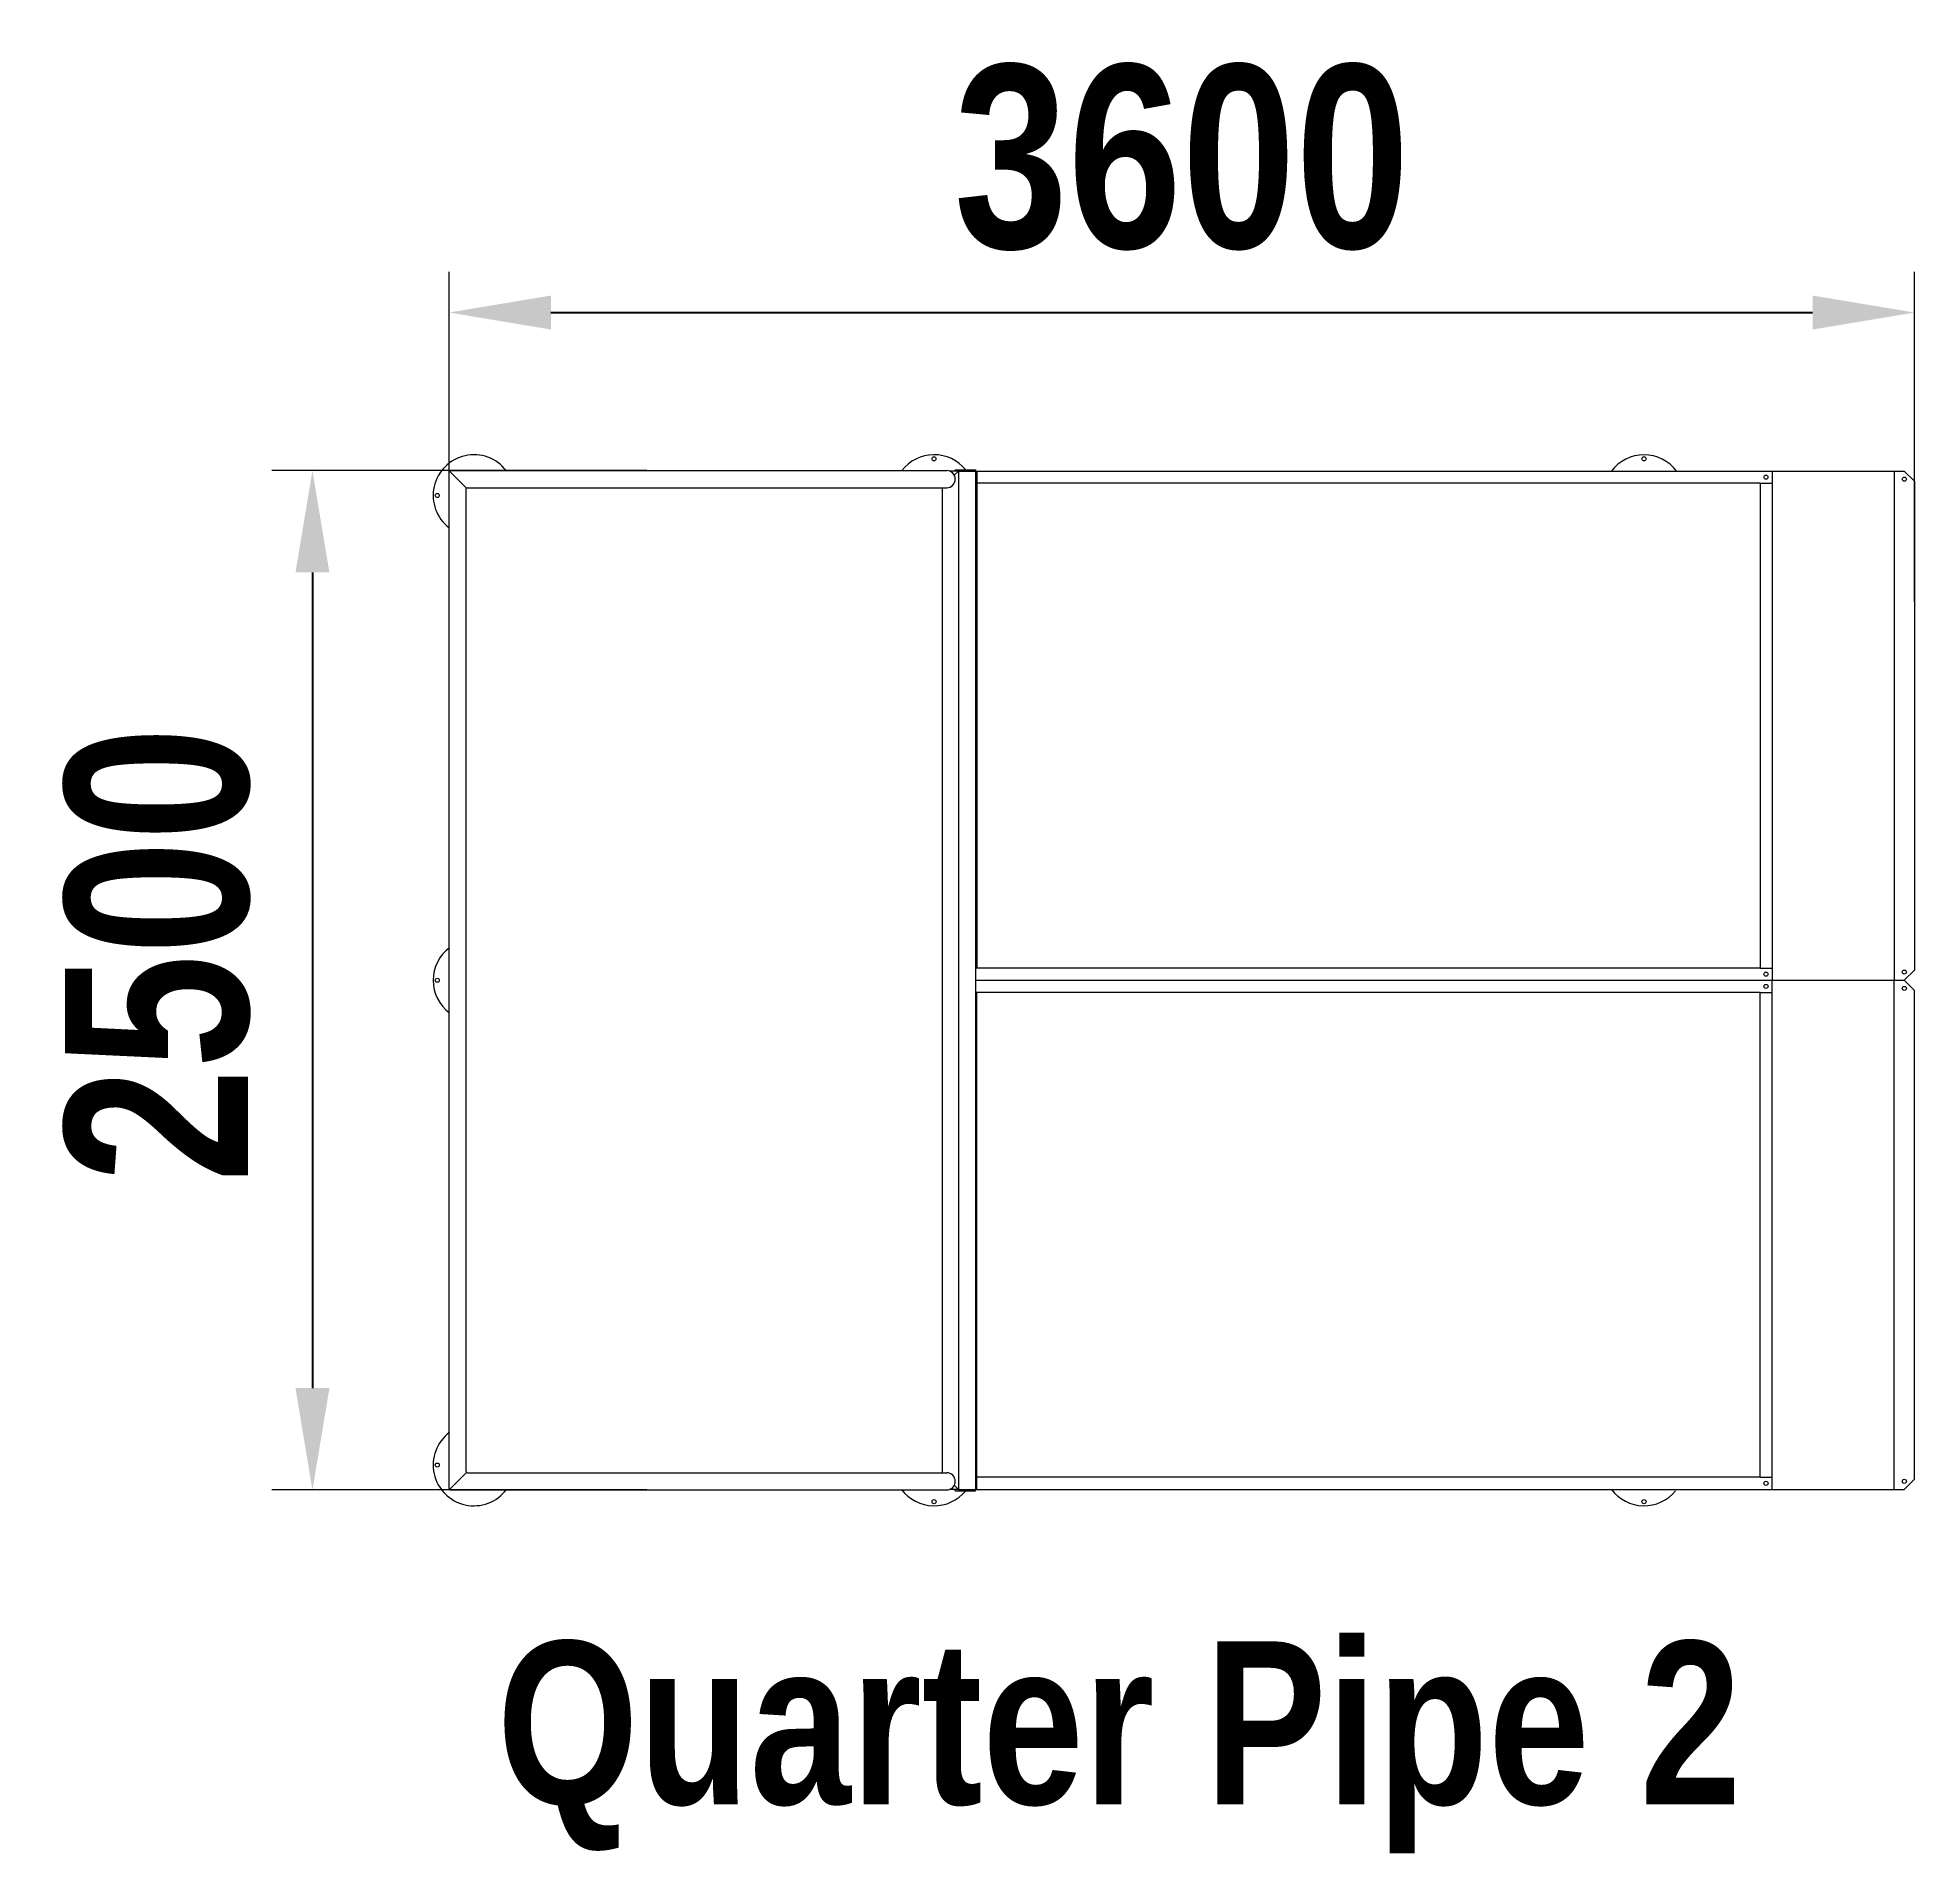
# Model space of a CAD drawing. Header units: millimetres. Extents: x 69244 to 73853, y 1159 to 5616.
import ezdxf

# ---------------------------------------------------------------- set-up
doc = ezdxf.new("R2010")
doc.units = ezdxf.units.MM
doc.layers.add('DiKom', color=7, linetype='Continuous')
doc.styles.add('style1', font='arialbd.ttf', dxfattribs={"width": 0.8})
doc.dimstyles.new('1-50', dxfattribs={"dimtxt": 600, "dimasz": 300, "dimexe": 100, "dimexo": 0, "dimgap": 300, "dimtad": 1, "dimtxsty": 'style1', "dimcen": 200, "dimclrd": 7, "dimclre": 7, "dimclrt": 7, "dimadec": 1, "dimazin": 2, "dimtfac": 1, "dimtmove": 0, "dimatfit": 2, "dimfxl": 1, "dimlwd": 25, "dimlwe": 18, "dimarcsym": 0})

# ---------------------------------------------------------------- blocks, each defined once
blk = doc.blocks.new('*D100')
at = {"layer": 'Defpoints', "color": 0, "transparency": 16777216}
for p in [(73853, 4941.3), (70254.7, 4231.8), (73853, 4231.8)]:
    blk.add_point(p, dxfattribs=at)
at = {"layer": 'DiKom', "color": 7, "lineweight": 18, "transparency": 16777216}
for p, q in [((70254.7, 4231.8), (70254.7, 5041.3)), ((73853, 4231.8), (73853, 5041.3))]:
    blk.add_line(p, q, dxfattribs=at)
at = {"layer": 'DiKom', "color": 7, "lineweight": 25, "transparency": 16777216}
blk.add_line((70504.7, 4941.3), (73603, 4941.3), dxfattribs=at)
at = {"layer": 'DiKom', "color": 7, "transparency": 16777216}
for points in [[(70504.7, 4983), (70504.7, 4899.6), (70254.7, 4941.3)], [(73603, 4983), (73603, 4899.6), (73853, 4941.3)]]:
    blk.add_solid(points, dxfattribs=at)
at = {"layer": 'DiKom', "color": 7, "transparency": 16777216, "insert": (72053.8, 5321), "char_height": 450, "attachment_point": 5, "style": 'style1'}
blk.add_mtext('3600', dxfattribs=at)
blk = doc.blocks.new('*D101')
at = {"layer": 'Defpoints', "color": 0, "transparency": 16777216}
for p in [(70740.2, 4553.2), (69919.1, 2051.2), (70740.2, 2051.2)]:
    blk.add_point(p, dxfattribs=at)
at = {"layer": 'DiKom', "color": 7, "lineweight": 18, "transparency": 16777216}
for p, q in [((70740.2, 4553.2), (69819.1, 4553.2)), ((70740.2, 2051.2), (69819.1, 2051.2))]:
    blk.add_line(p, q, dxfattribs=at)
at = {"layer": 'DiKom', "color": 7, "lineweight": 25, "transparency": 16777216}
blk.add_line((69919.1, 4303.2), (69919.1, 2301.2), dxfattribs=at)
at = {"layer": 'DiKom', "color": 7, "transparency": 16777216}
for points in [[(69877.4, 4303.2), (69960.8, 4303.2), (69919.1, 4553.2)], [(69877.4, 2301.2), (69960.8, 2301.2), (69919.1, 2051.2)]]:
    blk.add_solid(points, dxfattribs=at)
at = {"layer": 'DiKom', "color": 7, "transparency": 16777216, "insert": (69539.4, 3365.2), "char_height": 450, "attachment_point": 5, "rotation": 90, "style": 'style1'}
blk.add_mtext('2500', dxfattribs=at)

msp = doc.modelspace()

# ---------------------------------------------------------------- linework, layer by layer
at = {"layer": 'DiKom', "color": 7, "linetype": 'Continuous', "lineweight": 15}
for p, q in [((70254.656, 2054.192), (70254.656, 4550.192)), ((70255.535, 4552.314), (70297.535, 4510.314)), ((70257.656, 4553.192), (71476.656, 4553.192)), ((71505.656, 4552.192), (71483.06, 4552.192)), ((71495.307, 4541.843), (71505.656, 4552.192)), ((71497.656, 4555.192), (71497.656, 4552.192)), ((71497.656, 4555.192), (71547.656, 4555.192)), ((71497.656, 4532.192), (71497.656, 4532.192)), ((71505.656, 4552.192), (71505.656, 2052.192)), ((71505.656, 4552.192), (71547.656, 4552.192)), ((71547.656, 4555.192), (71547.656, 4552.192)), ((71547.656, 4552.192), (71547.656, 2052.192)), ((71547.656, 4552.192), (73503.523, 4552.192)), ((73473.906, 4522.192), (71547.656, 4522.192)), ((71550.657, 4552.192), (71550.657, 4522.192)), ((71550.657, 4522.192), (71550.657, 3332.192)), ((73473.906, 4522.192), (73473.906, 3332.192)), ((73473.906, 4522.192), (73503.523, 4522.192)), ((73503.523, 4552.192), (73503.523, 3302.192)), ((73503.523, 4552.192), (73828.036, 4552.192)), ((73803.218, 4552.192), (73803.218, 3302.192)), ((73828.036, 4552.192), (73853.036, 4527.192)), ((73853.036, 4527.192), (73853.036, 3327.192)), ((70296.656, 2096.192), (70296.656, 4508.192)), ((70299.656, 4511.192), (71476.656, 4511.192)), ((71465.656, 4511.192), (71465.656, 2092.192)), ((73473.906, 3332.192), (71547.656, 3332.192)), ((73473.906, 3332.192), (73503.523, 3332.192)), ((73828.036, 3302.192), (73853.036, 3327.192)), ((71547.656, 3302.192), (73503.523, 3302.192)), ((71547.656, 3302.192), (73503.523, 3302.192)), ((73503.523, 3302.192), (73828.036, 3302.192)), ((73503.523, 2052.192), (73503.523, 3302.192)), ((73503.523, 3302.192), (73828.036, 3302.192)), ((73803.218, 2052.192), (73803.218, 3302.192)), ((73828.036, 3302.192), (73853.036, 3277.192)), ((73853.036, 2077.192), (73853.036, 3277.192)), ((73473.906, 3272.192), (71547.656, 3272.192)), ((71550.657, 2082.192), (71550.657, 3272.192)), ((73473.906, 2082.192), (73473.906, 3272.192)), ((73473.906, 3272.192), (73503.523, 3272.192)), ((70255.535, 2052.071), (70297.535, 2094.071)), ((70299.656, 2093.192), (71476.656, 2093.192)), ((73473.906, 2082.192), (71547.656, 2082.192)), ((71550.657, 2052.192), (71550.657, 2082.192)), ((73473.906, 2082.192), (73503.523, 2082.192)), ((73828.036, 2052.192), (73853.036, 2077.192)), ((70257.656, 2051.192), (71476.656, 2051.192)), ((71505.656, 2052.192), (71483.06, 2052.192)), ((71495.307, 2062.541), (71505.656, 2052.192)), ((71497.656, 2072.192), (71497.656, 2072.192)), ((71497.656, 2049.192), (71497.656, 2052.192)), ((71497.656, 2049.192), (71547.656, 2049.192)), ((71505.656, 2052.192), (71547.656, 2052.192)), ((71547.656, 2052.192), (73503.523, 2052.192)), ((71547.656, 2049.192), (71547.656, 2052.192)), ((73503.523, 2052.192), (73828.036, 2052.192))]:
    msp.add_line(p, q, dxfattribs=at)
for centre in [(71445.656, 4582.192), (73188.928, 4582.192), (73488.523, 4537.186), (73828.127, 4532.192), (70225.656, 4492.192), (73488.523, 3317.199), (73828.127, 3322.192), (70225.656, 3302.192), (73488.523, 3287.186), (73828.127, 3282.192), (70225.656, 2112.192), (73828.127, 2072.192), (73488.523, 2067.199), (71445.656, 2022.192), (73188.928, 2022.192)]:
    msp.add_circle(centre, 5, dxfattribs=at)
for centre, radius, start, end in [((70315.656, 4492.192), 100, 37.589503, 232.410497), ((71445.656, 4492.192), 100, 39.050123, 142.410497), ((73188.928, 4492.192), 100, 36.869898, 143.130102), ((70257.656, 4550.192), 3, 90, 180), ((71476.656, 4532.192), 21, 0, 90), ((71476.656, 4532.192), 21, 270, 0), ((70299.656, 4508.192), 3, 90, 180), ((70315.656, 3302.192), 100, 126.869898, 233.130102), ((70315.656, 2112.192), 100, 126.869898, 323.130102), ((70299.656, 2096.192), 3, 180, 270), ((71476.656, 2072.192), 21, 0, 90), ((70257.656, 2054.192), 3, 180, 270), ((71445.656, 2112.192), 100, 216.869898, 320.949877), ((71476.656, 2072.192), 21, 270, 0), ((73188.928, 2112.192), 100, 216.869898, 320.949877)]:
    msp.add_arc(centre, radius, start, end, dxfattribs=at)

# ---------------------------------------------------------------- texts
at = {"layer": 'DiKom', "insert": (70372.248, 1679.388), "char_height": 400, "width": 9055.719, "attachment_point": 1, "style": 'style1'}
msp.add_mtext('Quarter Pipe 2', dxfattribs=at)

# ---------------------------------------------------------------- dimensions: what is measured, and where the dimension line sits
at = {"layer": 'DiKom'}
dim = msp.add_linear_dim(base=(73853.036, 4941.285), p1=(70254.656, 4231.768), p2=(73853.036, 4231.768), text='3600', dimstyle='1-50', override={"dimtxt": 450, "dimasz": 250, "dimgap": 150}, dxfattribs=at)
dim.commit()
dim.dimension.update_dxf_attribs({"geometry": '*D100', "text_midpoint": (72053.846, 4941.285), "dimtype": 160})
dim = msp.add_linear_dim(base=(69919.111, 2051.192), p1=(70740.228, 4553.192), p2=(70740.228, 2051.192), angle=90, text='2500', dimstyle='1-50', override={"dimtxt": 450, "dimasz": 250, "dimgap": 150}, dxfattribs=at)
dim.commit()
dim.dimension.update_dxf_attribs({"geometry": '*D101', "text_midpoint": (69919.111, 3365.198), "dimtype": 160})

doc.saveas('drawing.dxf')
